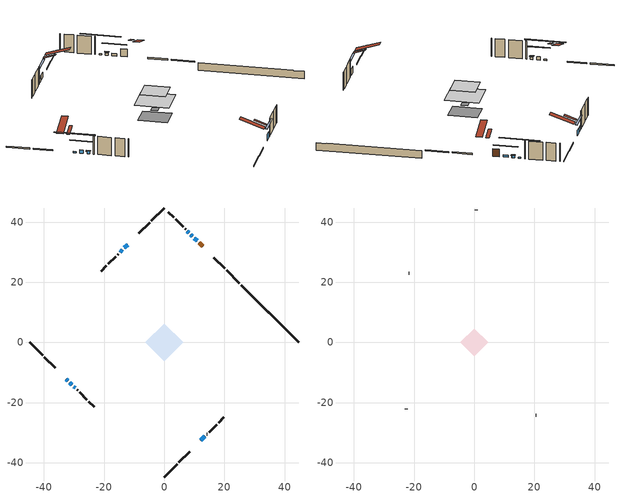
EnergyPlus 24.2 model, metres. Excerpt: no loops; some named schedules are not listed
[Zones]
conditioned space
 floor outside (Floor1 construction): -1.34,0 0,1.34 1.34,0 0,-1.34 z0.61
 floor adiabatic (AdiabaticFloorConstruction): -6.26,0 0,6.26 6.26,0 0,-6.26 z3.05
 floor foundation (Slab1 construction): -4.77,0.5 -0.5,4.77 4.77,-0.5 0.5,-4.77 z-1.52
 wall outside (RimJoist1 construction): 0,-44.71 4.24,-40.47 / -44.71,0 -40.47,-4.24 / 0,44.71 -4.24,40.47 / 24.98,19.73 20.73,23.97 z0.61:0.91
 wall outside (RimJoist2 construction): 4.9,-39.81 8.46,-36.25 / -39.81,-4.9 -36.25,-8.46 / -4.9,39.81 -8.46,36.25 / 20.08,24.63 16.52,28.19 z0.61:0.91
 wall outside (AdiabaticWallConstruction 1): 12.8,31.91 11.59,33.12 z0.61:2.64
 wall outside (AdiabaticWallConstruction): 10.93,33.77 9.98,34.72 z0.61:1.24; -32.53,-12.18 -32.07,-12.64 / 8.19,36.52 7.72,36.99 z0.61:0.92; -12.18,32.53 -13.26,31.45 z0.61:2.03; 12.18,-32.53 13.47,-31.24 z0.61:2.31; -31.41,-13.3 -30.74,-13.97 z0.61:1.5; 9.33,35.38 8.84,35.87 / -30.08,-14.63 -29.59,-15.12 z0.61:1.25; -13.91,30.8 -14.69,30.01 z0.61:1.64
 wall outside (Wall1 construction): 14.13,-30.58 14.27,-30.43 / -28.94,-15.77 -28.79,-15.92 / -15.35,29.36 -15.5,29.21 / 7.07,37.64 6.92,37.79 z0.61:5.49
 wall outside (Wall2 construction): 14.93,-29.78 17.39,-27.32 / -28.13,-16.58 -25.68,-19.03 / -16.15,28.56 -18.61,26.1 / 6.26,38.45 3.81,40.9 z0.61:5.49
 wall outside (Wall3 construction): 18.04,-26.67 19.79,-24.92 / -25.02,-19.69 -23.27,-21.43 / -19.26,25.44 -21.01,23.7 / 3.15,41.56 1.4,43.3 z0.61:5.49
 wall foundation (FoundationWall1 construction): 25.63,19.07,-1.52 25.63,19.07,0.61 42.8,1.91,0.61 42.8,1.91,0.46 44.71,0,0.46 44.71,0,-1.52
 window (WindowConstruction): 10.93,33.77 9.99,34.72 z0.61:1.24
 window (WindowConstruction 8): -32.53,-12.18 -32.07,-12.64 z0.61:0.91
 window (WindowConstruction 1): -12.18,32.53 -13.26,31.45 z0.61:2.03
 window (WindowConstruction 2): 12.18,-32.53 13.47,-31.24 z0.61:2.31
 window (WindowConstruction 3): -31.41,-13.3 -30.74,-13.97 z0.61:1.5
 window (WindowConstruction 4): 9.33,35.38 8.84,35.87 z0.61:1.25
 window (WindowConstruction 5): -13.91,30.8 -14.69,30.02 z0.61:1.64
 window (WindowConstruction 6): -30.08,-14.63 -29.59,-15.12 z0.61:1.25
 window (WindowConstruction 7): 8.18,36.52 7.72,36.99 z0.61:0.91
 door (Door): 12.8,31.91 11.59,33.12 z0.61:2.64
 ceiling adiabatic (AdiabaticFloorConstruction): 0,-6.26 6.26,0 0,6.26 -6.26,0 z3.05
 roof outside (Roof2 construction): 11.52,-33.18,5.49 9.33,-30.99,6.52 8.75,-31.57,6.52 10.95,-33.76,5.49; -33.18,-11.52,5.49 -30.99,-9.33,6.52 -31.57,-8.75,6.52 -33.76,-10.95,5.49; -11.52,33.18,5.49 -9.33,30.99,6.52 -8.75,31.57,6.52 -10.95,33.76,5.49; 13.45,31.25,5.49 11.26,29.06,6.52 11.84,28.48,6.52 14.03,30.68,5.49
attic - vented
 floor to conditioned space (Floor2 construction Reversed): -4.58,0 0,4.58 4.58,0 0,-4.58 z5.49
 wall outside (Wall4 construction): 20.45,-24.26 20.54,-24.17 / -22.62,-22.09 -22.53,-22.18 / -21.67,23.04 -21.76,22.95 / 0.75,43.96 0.66,44.05 z0.61:5.49
 roof outside (Roof1 construction): 10.29,-34.42,5.49 5.82,-29.95,7.59 4.65,-31.13,7.59 9.11,-35.6,5.49; -34.42,-10.29,5.49 -29.95,-5.82,7.59 -31.13,-4.65,7.59 -35.6,-9.11,5.49; -10.29,34.42,5.49 -5.82,29.95,7.59 -4.65,31.13,7.59 -9.11,35.6,5.49; 14.69,30.02,5.49 10.22,25.55,7.59 11.4,24.38,7.59 15.87,28.84,5.49
shading: 8.22,36.48 12.69,32.01 12.99,32.31 8.52,36.77 z3.73; -28.58,-16.13 -36.01,-8.7 -36.3,-8.99 -28.87,-16.42 z5.84; -15.02,29.69 -10.42,34.29 -10.71,34.58 -15.31,29.98 z4.52; 15.23,-29.48 10.42,-34.29 10.71,-34.58 15.52,-29.77 z4.8; -28.98,-15.73 -33.17,-11.54 -33.46,-11.83 -29.27,-16.02 z3.99; 8.7,36.01 9.47,35.24 9.76,35.53 8.99,36.3 z1.45; -14.84,29.87 -13.77,30.94 -14.06,31.23 -15.13,30.16 z1.84; -29.45,-15.26 -30.22,-14.49 -30.51,-14.78 -29.74,-15.55 z1.45; 4.24,40.47 11.67,33.04 11.96,33.33 4.53,40.76 z5.84
[Building]
Building 1: Terrain=Suburbs
[Site:Location]
Winnipeg Intl AP_MB: Latitude {deg}=49.91; Longitude {deg}=-97.24; Time Zone {hr}=-6; Elevation {m}=239; Keep Site Location Information=Yes
[Site:GroundTemperature:Shallow]
-2.46526, -5.11642, -5.32873, -4.07063, 0.979979, 6.00706, 10.3653, 13.1261, 13.3606, 11.1152, 6.8681, 1.99523
[Site:WaterMainsTemperature]
Calculation Method=Schedule; Temperature Schedule=mains temperature schedule
[Material] Roughness=Rough; Thermal Absorptance=0.9
Name | Thickness {m} | Conductivity {W/m-K} | Density {kg/m3} | Specific Heat {J/kg-K} | Solar Absorptance | Visible Absorptance
asphalt or fiberglass shingles | 0.00635 | 0.162714 | 1121.4 | 1465.45 | 0.84 | 0.84
ceiling loosefill ins | 0.254 | 0.0480833 | 16.02 | 1046.75 | 0.7 | 0.7
ceiling stud and cavity | 0.1397 | 0.136788 | 65.682 | 1177.47 | 0.7 | 0.7
concrete 4.0 in. | 0.1016 | 1.803125 | 2242.8 | 837.4 | 0.7 | 0.7
concrete 8.0 in. | 0.2032 | 1.803125 | 2242.8 | 837.4 | 0.7 | 0.7
door material | 0.04445 | 0.188738 | 512.64 | 1214.23 | 0.7 | 0.7
floor covering | 0.0127 | 0.0433444 | 54.468 | 1339.84 | 0.6 | 0.6
floor rigid ins | 0.051816 | 0.029427 | 32.04 | 1214.23 | 0.7 | 0.7
floor rigid ins 1; wall rigid ins | 0.512978 | 0.029427 | 32.04 | 1214.23 | 0.7 | 0.7
floor stud and cavity | 0.1397 | 0.707128 | 92.3553 | 1139.71 | 0.7 | 0.7
floor stud and cavity 1 | 0.1397 | 1.75129 | 37.0049 | 1207.88 | 0.7 | 0.7
furniture material conditioned space 1 | 0.1524 | 0.115458 | 640.8 | 1214.23 | 0.6 | 0.6
gypsum board | 0.0127 | 0.160291 | 801 | 837.4 | 0.6 | 0.6
osb sheathing 0.5 in. | 0.0127 | 0.115458 | 512.64 | 1214.23 | 0.7 | 0.7
osb sheathing 0.75 in. | 0.01905 | 0.115458 | 512.64 | 1214.23 | 0.7 | 0.7
osb sheathing 2.0 in. | 0.0508 | 0.115458 | 512.64 | 1214.23 | 0.7 | 0.7
rim joist stud and cavity | 0.0508 | 0.0451784 | 125.044 | 1163.47 | 0.6 | 0.6
rim joist stud and cavity 1 | 0.0508 | 0.648972 | 50.32683 | 1063.81 | 0.6 | 0.6
roof stud and cavity | 0.2032 | 0.118143 | 78.34581 | 1123.46 | 0.7 | 0.7
wall stud and cavity | 0.1397 | 0.148021 | 139.0536 | 1170.24 | 0.7 | 0.7
wall stud and cavity 1 | 0.1397 | 0.135622 | 139.0536 | 1170.24 | 0.7 | 0.7
wall stud and cavity 2 | 0.1397 | 0.137027 | 139.0536 | 1170.24 | 0.7 | 0.7
wall stud and cavity 3 | 0.0889 | 6.9971 | 50.32683 | 1063.81 | 0.6 | 0.6
wall stud and cavity 4 | 0.0889 | 0.380278 | 52.3479 | 1209.89 | 0.7 | 0.7
wall stud and cavity 5 | 0.0889 | 0.391764 | 83.0341 | 1211.67 | 0.7 | 0.7
wood siding | 0.0254 | 0.102417 | 544.68 | 1172.36 | 0.4 | 0.4
wood siding 1 | 0.00254 | 0.102417 | 544.68 | 1172.36 | 0.4 | 0.4
wood siding 2; wood siding 3; wood siding 4 | 0.0254 | 0.102417 | 544.68 | 1172.36 | 0.7 | 0.7
[WindowMaterial:SimpleGlazingSystem]
Name | U-Factor {W/m2-K} | Solar Heat Gain Coefficient
WindowMaterial | 1.97424 | 0.5
WindowMaterial 1 | 3.52717 | 0.71
WindowMaterial 2 | 2.14856 | 0.62
WindowMaterial 3 | 2.949721 | 0.64
WindowMaterial 4 | 1.96118 | 0.5
WindowMaterial 5 | 3.78609 | 0.69
WindowMaterial 6 | 2.989467 | 0.59
WindowMaterial 7 | 3.068959 | 0.43
WindowMaterial 8 | 5.75352 | 0.53
[Construction]
AdiabaticFloorConstruction: floor stud and cavity 1, floor rigid ins 1, osb sheathing 0.75 in., floor covering
AdiabaticWallConstruction: wood siding 3, wall rigid ins, wall stud and cavity 4, gypsum board
AdiabaticWallConstruction 1: wood siding 4, wall rigid ins, wall stud and cavity 4, gypsum board
Door: door material
Floor1 construction: floor stud and cavity, floor rigid ins, osb sheathing 0.75 in., floor covering
Floor2 construction Reversed: gypsum board, ceiling stud and cavity, ceiling loosefill ins
FoundationWall1 construction: concrete 8.0 in.
furniture construction conditioned space 1: furniture material conditioned space 1
PartitionWallConstruction: gypsum board, wall stud and cavity 5, gypsum board
RimJoist1 construction: wood siding 2, osb sheathing 2.0 in., rim joist stud and cavity
RimJoist2 construction: wood siding 2, rim joist stud and cavity 1
Roof1 construction: asphalt or fiberglass shingles
Roof2 construction: asphalt or fiberglass shingles, osb sheathing 0.75 in., roof stud and cavity, gypsum board
Slab1 construction: concrete 4.0 in.
Wall1 construction: wood siding, osb sheathing 0.5 in., wall stud and cavity, gypsum board
Wall2 construction: wood siding, osb sheathing 0.5 in., wall stud and cavity 1, gypsum board
Wall3 construction: wood siding, osb sheathing 0.5 in., wall stud and cavity 2, gypsum board
Wall4 construction: wood siding 1, wall stud and cavity 3
WindowConstruction: WindowMaterial
WindowConstruction 1: WindowMaterial 1
WindowConstruction 2: WindowMaterial 2
WindowConstruction 3: WindowMaterial 3
WindowConstruction 4: WindowMaterial 4
WindowConstruction 5: WindowMaterial 5
WindowConstruction 6: WindowMaterial 6
WindowConstruction 7: WindowMaterial 7
WindowConstruction 8: WindowMaterial 8
[Zone] Multiplier=1; Part of Total Floor Area=Yes
Name | Volume {m3}
attic - vented | 14.3662
conditioned space | 308.1
[Space]
Name | Zone | Volume {m3}
attic - vented 1 | attic - vented | 14.3662
conditioned space 1 | conditioned space | 308.1
[ZoneInfiltration:EffectiveLeakageArea]
infil attic - vented 1: Zone or Space=attic - vented 1; Schedule=Always On Discrete; Effective Air Leakage Area {cm2}=1401.33; Stack Coefficient=0.000485508; Wind Coefficient=1.48874e-05
[ZoneMixing]
whole house fan mix: Zone or Space=attic - vented; Schedule=Always On Continuous; Design Flow Rate Calculation Method=Flow/Zone; Design Flow Rate {m3/s}=0; Source Zone or Space=conditioned space
[SurfaceProperty:ExposedFoundationPerimeter]
Slab1: Exposed Perimeter Calculation Method=TotalExposedPerimeter; Total Exposed Perimeter {m}=26.9748
[InternalMass] Zone or ZoneList=conditioned space; Space or SpaceList=conditioned space 1
Name | Construction | Surface Area {m2}
furniture mass conditioned space 1 | furniture construction conditioned space 1 | 50.7395
partition wall mass | PartitionWallConstruction | 126.849
[Lights]
interior lighting: Zone or ZoneList or Space or SpaceList=conditioned space 1; Schedule=interior lighting schedule; Design Level Calculation Method=LightingLevel; Lighting Level {W}=343.2; Return Air Fraction=0; Fraction Radiant=0.6; Fraction Visible=0.2; Fraction Replaceable=1
[People]
occupants: Zone or ZoneList or Space or SpaceList=conditioned space 1; Number of People Schedule=occupants schedule; Number of People Calculation Method=People; Number of People=3; Fraction Radiant=0.314171; Sensible Heat Fraction=0.56303; Activity Level Schedule=occupants activity schedule; Carbon Dioxide Generation Rate {m3/s-W}=0; Enable ASHRAE 55 Comfort Warnings=No; Mean Radiant Temperature Calculation Type=EnclosureAveraged
[ElectricEquipment] Zone or ZoneList or Space or SpaceList=conditioned space 1; Design Level Calculation Method=EquipmentLevel
Name | Schedule | Design Level {W} | Fraction Latent | Fraction Radiant | Fraction Lost
clothes dryer | clothes dryer schedule | 140.772 | 0.015 | 0.081 | 0.85
clothes washer | clothes washer schedule | 32.1985 | 0.03 | 0.162 | 0.7
cooking range | cooking range schedule | 215.147 | 0.08 | 0.432 | 0.2
dishwasher | dishwasher schedule | 66.8632 | 0.3 | 0.18 | 0.4
fridge | fridge schedule | 72.9452 | 0 | 0.6 | 0
mech vent house fan | mech vent house fan schedule | 10 | 0 | 0 | 1
mech vent house fan cfis | mech vent house fan cfis schedule | 0 | 0 | 0 | 0
misc plug loads | misc plug loads schedule | 494.7 | 0.045 | 0.513 | 0.1
whole house fan | Always On Discrete | 0 | 0 | 0 | 1
[OtherEquipment] Zone or ZoneList or Space or SpaceList=conditioned space 1; Design Level Calculation Method=EquipmentLevel
Name | Fuel Type | Schedule | Design Level {W} | Fraction Latent | Fraction Radiant | Fraction Lost
clothes dryer 1 | Electricity | clothes dryer schedule | 0 | 0.015 | 0.081 | 0.85
cooking range 1 | Electricity | cooking range schedule | 0 | 0.08 | 0.432 | 0.2
general water use latent | None | general water use schedule | 62.594 | 1 | 0 | 0
general water use sensible | None | general water use schedule | -61.6891 | 0 | 0.6 | 0
mech vent house fan latent load | None | Always On Discrete | 0 | 1 | 0 | 0
mech vent house fan sensible load | None | Always On Discrete | 0 | 0 | 0 | 0
water heater energy adjustment1 | NaturalGas | Always On Discrete | 0.01 | 0 | 0 | 1
[ZoneInfiltration:DesignFlowRate] Zone or ZoneList or Space or SpaceList=conditioned space 1; Schedule=Always On Discrete; Design Flow Rate Calculation Method=Flow/Zone; Design Flow Rate {m3/s}=0
infil flow; natural vent flow; whole house fan flow
[Foundation:Kiva]
Foundation Kiva 1: Initial Indoor Air Temperature {C}=21; Wall Height Above Grade {m}=0.6096; Wall Depth Below Slab {m}=0.2032
[Foundation:Kiva:Settings]
Soil Conductivity {W/m-K}=0.849921; Soil Density {kg/m3}=1842.3; Soil Specific Heat {J/kg-K}=418.7; Ground Solar Absorptivity=0.9; Ground Thermal Absorptivity=0.9; Ground Surface Roughness {m}=0.03; Far-Field Width {m}=40; Deep-Ground Boundary Condition=ZeroFlux; Deep-Ground Depth {m}=40; Minimum Cell Dimension {m}=0.2; Maximum Cell Growth Coefficient=3; Simulation Timestep=Timestep
[Exterior:Lights]
exterior lighting: Schedule=exterior lighting schedule; Design Level {W}=75.6
[Schedule:Constant]
Name | Hourly Value
Always On Continuous; mech vent house fan schedule; mech vent house fan cfis schedule; Always On Discrete | 1
occupants activity schedule | 117.228
fridge schedule | 0
[Schedule:Week:Daily]
interior lighting schedule Week Rule - Jan1-Jan27: interior lighting schedule day, interior lighting schedule day, interior lighting schedule day, interior lighting schedule day, interior lighting schedule day, interior lighting schedule day, interior lighting schedule day, interior lighting schedule default day, interior lighting schedule default day, interior lighting schedule default day, interior lighting schedule default day, interior lighting schedule default day
interior lighting schedule Week Rule - Jan28-Feb3: interior lighting schedule day, interior lighting schedule day, interior lighting schedule day, interior lighting schedule day, interior lighting schedule day 1, interior lighting schedule day 1, interior lighting schedule day 1, interior lighting schedule default day, interior lighting schedule default day, interior lighting schedule default day, interior lighting schedule default day, interior lighting schedule default day
interior lighting schedule Week Rule - Feb4-Feb24: interior lighting schedule day 1, interior lighting schedule day 1, interior lighting schedule day 1, interior lighting schedule day 1, interior lighting schedule day 1, interior lighting schedule day 1, interior lighting schedule day 1, interior lighting schedule default day, interior lighting schedule default day, interior lighting schedule default day, interior lighting schedule default day, interior lighting schedule default day
interior lighting schedule Week Rule - Feb25-Mar3: interior lighting schedule day 1, interior lighting schedule day 1, interior lighting schedule day 1, interior lighting schedule day 1, interior lighting schedule day 2, interior lighting schedule day 2, interior lighting schedule day 2, interior lighting schedule default day, interior lighting schedule default day, interior lighting schedule default day, interior lighting schedule default day, interior lighting schedule default day
interior lighting schedule Week Rule - Mar4-Mar31: interior lighting schedule day 2, interior lighting schedule day 2, interior lighting schedule day 2, interior lighting schedule day 2, interior lighting schedule day 2, interior lighting schedule day 2, interior lighting schedule day 2, interior lighting schedule default day, interior lighting schedule default day, interior lighting schedule default day, interior lighting schedule default day, interior lighting schedule default day
interior lighting schedule Week Rule - Apr1-Apr28: interior lighting schedule day 3, interior lighting schedule day 3, interior lighting schedule day 3, interior lighting schedule day 3, interior lighting schedule day 3, interior lighting schedule day 3, interior lighting schedule day 3, interior lighting schedule default day, interior lighting schedule default day, interior lighting schedule default day, interior lighting schedule default day, interior lighting schedule default day
interior lighting schedule Week Rule - Apr29-May5: interior lighting schedule day 3, interior lighting schedule day 3, interior lighting schedule day 4, interior lighting schedule day 4, interior lighting schedule day 4, interior lighting schedule day 4, interior lighting schedule day 4, interior lighting schedule default day, interior lighting schedule default day, interior lighting schedule default day, interior lighting schedule default day, interior lighting schedule default day
interior lighting schedule Week Rule - May6-May26: interior lighting schedule day 4, interior lighting schedule day 4, interior lighting schedule day 4, interior lighting schedule day 4, interior lighting schedule day 4, interior lighting schedule day 4, interior lighting schedule day 4, interior lighting schedule default day, interior lighting schedule default day, interior lighting schedule default day, interior lighting schedule default day, interior lighting schedule default day
interior lighting schedule Week Rule - May27-Jun2: interior lighting schedule day 4, interior lighting schedule day 4, interior lighting schedule day 4, interior lighting schedule day 4, interior lighting schedule day 4, interior lighting schedule day 5, interior lighting schedule day 5, interior lighting schedule default day, interior lighting schedule default day, interior lighting schedule default day, interior lighting schedule default day, interior lighting schedule default day
interior lighting schedule Week Rule - Jun3-Jun30: interior lighting schedule day 5, interior lighting schedule day 5, interior lighting schedule day 5, interior lighting schedule day 5, interior lighting schedule day 5, interior lighting schedule day 5, interior lighting schedule day 5, interior lighting schedule default day, interior lighting schedule default day, interior lighting schedule default day, interior lighting schedule default day, interior lighting schedule default day
interior lighting schedule Week Rule - Jul1-Jul28: interior lighting schedule day 6, interior lighting schedule day 6, interior lighting schedule day 6, interior lighting schedule day 6, interior lighting schedule day 6, interior lighting schedule day 6, interior lighting schedule day 6, interior lighting schedule default day, interior lighting schedule default day, interior lighting schedule default day, interior lighting schedule default day, interior lighting schedule default day
interior lighting schedule Week Rule - Jul29-Aug4: interior lighting schedule day 6, interior lighting schedule day 6, interior lighting schedule day 6, interior lighting schedule day 7, interior lighting schedule day 7, interior lighting schedule day 7, interior lighting schedule day 7, interior lighting schedule default day, interior lighting schedule default day, interior lighting schedule default day, interior lighting schedule default day, interior lighting schedule default day
interior lighting schedule Week Rule - Aug5-Aug25: interior lighting schedule day 7, interior lighting schedule day 7, interior lighting schedule day 7, interior lighting schedule day 7, interior lighting schedule day 7, interior lighting schedule day 7, interior lighting schedule day 7, interior lighting schedule default day, interior lighting schedule default day, interior lighting schedule default day, interior lighting schedule default day, interior lighting schedule default day
interior lighting schedule Week Rule - Aug26-Sep1: interior lighting schedule day 7, interior lighting schedule day 7, interior lighting schedule day 7, interior lighting schedule day 7, interior lighting schedule day 7, interior lighting schedule day 7, interior lighting schedule day 8, interior lighting schedule default day, interior lighting schedule default day, interior lighting schedule default day, interior lighting schedule default day, interior lighting schedule default day
interior lighting schedule Week Rule - Sep2-Sep29: interior lighting schedule day 8, interior lighting schedule day 8, interior lighting schedule day 8, interior lighting schedule day 8, interior lighting schedule day 8, interior lighting schedule day 8, interior lighting schedule day 8, interior lighting schedule default day, interior lighting schedule default day, interior lighting schedule default day, interior lighting schedule default day, interior lighting schedule default day
interior lighting schedule Week Rule - Sep30-Oct6: interior lighting schedule day 8, interior lighting schedule day 9, interior lighting schedule day 9, interior lighting schedule day 9, interior lighting schedule day 9, interior lighting schedule day 9, interior lighting schedule day 9, interior lighting schedule default day, interior lighting schedule default day, interior lighting schedule default day, interior lighting schedule default day, interior lighting schedule default day
interior lighting schedule Week Rule - Oct7-Oct27: interior lighting schedule day 9, interior lighting schedule day 9, interior lighting schedule day 9, interior lighting schedule day 9, interior lighting schedule day 9, interior lighting schedule day 9, interior lighting schedule day 9, interior lighting schedule default day, interior lighting schedule default day, interior lighting schedule default day, interior lighting schedule default day, interior lighting schedule default day
interior lighting schedule Week Rule - Oct28-Nov3: interior lighting schedule day 9, interior lighting schedule day 9, interior lighting schedule day 9, interior lighting schedule day 9, interior lighting schedule day 10, interior lighting schedule day 10, interior lighting schedule day 10, interior lighting schedule default day, interior lighting schedule default day, interior lighting schedule default day, interior lighting schedule default day, interior lighting schedule default day
interior lighting schedule Week Rule - Nov4-Nov24: interior lighting schedule day 10, interior lighting schedule day 10, interior lighting schedule day 10, interior lighting schedule day 10, interior lighting schedule day 10, interior lighting schedule day 10, interior lighting schedule day 10, interior lighting schedule default day, interior lighting schedule default day, interior lighting schedule default day, interior lighting schedule default day, interior lighting schedule default day
interior lighting schedule Week Rule - Nov25-Dec1: interior lighting schedule day 10, interior lighting schedule day 10, interior lighting schedule day 10, interior lighting schedule day 10, interior lighting schedule day 10, interior lighting schedule day 10, interior lighting schedule day 11, interior lighting schedule default day, interior lighting schedule default day, interior lighting schedule default day, interior lighting schedule default day, interior lighting schedule default day
interior lighting schedule Week Rule - Dec2-Dec31: interior lighting schedule day 11, interior lighting schedule day 11, interior lighting schedule day 11, interior lighting schedule day 11, interior lighting schedule day 11, interior lighting schedule day 11, interior lighting schedule day 11, interior lighting schedule default day, interior lighting schedule default day, interior lighting schedule default day, interior lighting schedule default day, interior lighting schedule default day
occupants schedule Week Rule - Jan1-Dec31: occupants schedule day, occupants schedule day, occupants schedule day, occupants schedule day, occupants schedule day, occupants schedule day, occupants schedule day, occupants schedule default day, occupants schedule default day, occupants schedule default day, occupants schedule default day, occupants schedule default day
clothes dryer schedule Week Rule - Jan1-Dec31: clothes dryer schedule day, clothes dryer schedule day, clothes dryer schedule day, clothes dryer schedule day, clothes dryer schedule day, clothes dryer schedule day, clothes dryer schedule day, clothes dryer schedule default day, clothes dryer schedule default day, clothes dryer schedule default day, clothes dryer schedule default day, clothes dryer schedule default day
clothes washer schedule Week Rule - Jan1-Dec31: clothes washer schedule day, clothes washer schedule day, clothes washer schedule day, clothes washer schedule day, clothes washer schedule day, clothes washer schedule day, clothes washer schedule day, clothes washer schedule default day, clothes washer schedule default day, clothes washer schedule default day, clothes washer schedule default day, clothes washer schedule default day
cooking range schedule Week Rule - Jan1-Dec31: cooking range schedule day, cooking range schedule day, cooking range schedule day, cooking range schedule day, cooking range schedule day, cooking range schedule day, cooking range schedule day, cooking range schedule default day, cooking range schedule default day, cooking range schedule default day, cooking range schedule default day, cooking range schedule default day
dishwasher schedule Week Rule - Jan1-Dec31: dishwasher schedule day, dishwasher schedule day, dishwasher schedule day, dishwasher schedule day, dishwasher schedule day, dishwasher schedule day, dishwasher schedule day, dishwasher schedule default day, dishwasher schedule default day, dishwasher schedule default day, dishwasher schedule default day, dishwasher schedule default day
misc plug loads schedule Week Rule - Jan1-Dec31: misc plug loads schedule day, misc plug loads schedule day, misc plug loads schedule day, misc plug loads schedule day, misc plug loads schedule day, misc plug loads schedule day, misc plug loads schedule day, misc plug loads schedule default day, misc plug loads schedule default day, misc plug loads schedule default day, misc plug loads schedule default day, misc plug loads schedule default day
general water use schedule Week Rule - Jan1-Dec31: general water use schedule day, general water use schedule day, general water use schedule day, general water use schedule day, general water use schedule day, general water use schedule day, general water use schedule day, general water use schedule default day, general water use schedule default day, general water use schedule default day, general water use schedule default day, general water use schedule default day
exterior lighting schedule Week Rule - Jan1-Jan27: exterior lighting schedule day, exterior lighting schedule day, exterior lighting schedule day, exterior lighting schedule day, exterior lighting schedule day, exterior lighting schedule day, exterior lighting schedule day, exterior lighting schedule default day, exterior lighting schedule default day, exterior lighting schedule default day, exterior lighting schedule default day, exterior lighting schedule default day
exterior lighting schedule Week Rule - Jan28-Feb3: exterior lighting schedule day, exterior lighting schedule day, exterior lighting schedule day, exterior lighting schedule day, exterior lighting schedule day 1, exterior lighting schedule day 1, exterior lighting schedule day 1, exterior lighting schedule default day, exterior lighting schedule default day, exterior lighting schedule default day, exterior lighting schedule default day, exterior lighting schedule default day
exterior lighting schedule Week Rule - Feb4-Feb24: exterior lighting schedule day 1, exterior lighting schedule day 1, exterior lighting schedule day 1, exterior lighting schedule day 1, exterior lighting schedule day 1, exterior lighting schedule day 1, exterior lighting schedule day 1, exterior lighting schedule default day, exterior lighting schedule default day, exterior lighting schedule default day, exterior lighting schedule default day, exterior lighting schedule default day
exterior lighting schedule Week Rule - Feb25-Mar3: exterior lighting schedule day 1, exterior lighting schedule day 1, exterior lighting schedule day 1, exterior lighting schedule day 1, exterior lighting schedule day 2, exterior lighting schedule day 2, exterior lighting schedule day 2, exterior lighting schedule default day, exterior lighting schedule default day, exterior lighting schedule default day, exterior lighting schedule default day, exterior lighting schedule default day
exterior lighting schedule Week Rule - Mar4-Mar31: exterior lighting schedule day 2, exterior lighting schedule day 2, exterior lighting schedule day 2, exterior lighting schedule day 2, exterior lighting schedule day 2, exterior lighting schedule day 2, exterior lighting schedule day 2, exterior lighting schedule default day, exterior lighting schedule default day, exterior lighting schedule default day, exterior lighting schedule default day, exterior lighting schedule default day
exterior lighting schedule Week Rule - Apr1-Apr28: exterior lighting schedule day 3, exterior lighting schedule day 3, exterior lighting schedule day 3, exterior lighting schedule day 3, exterior lighting schedule day 3, exterior lighting schedule day 3, exterior lighting schedule day 3, exterior lighting schedule default day, exterior lighting schedule default day, exterior lighting schedule default day, exterior lighting schedule default day, exterior lighting schedule default day
exterior lighting schedule Week Rule - Apr29-May5: exterior lighting schedule day 3, exterior lighting schedule day 3, exterior lighting schedule day 4, exterior lighting schedule day 4, exterior lighting schedule day 4, exterior lighting schedule day 4, exterior lighting schedule day 4, exterior lighting schedule default day, exterior lighting schedule default day, exterior lighting schedule default day, exterior lighting schedule default day, exterior lighting schedule default day
exterior lighting schedule Week Rule - May6-May26: exterior lighting schedule day 4, exterior lighting schedule day 4, exterior lighting schedule day 4, exterior lighting schedule day 4, exterior lighting schedule day 4, exterior lighting schedule day 4, exterior lighting schedule day 4, exterior lighting schedule default day, exterior lighting schedule default day, exterior lighting schedule default day, exterior lighting schedule default day, exterior lighting schedule default day
exterior lighting schedule Week Rule - May27-Jun2: exterior lighting schedule day 4, exterior lighting schedule day 4, exterior lighting schedule day 4, exterior lighting schedule day 4, exterior lighting schedule day 4, exterior lighting schedule day 5, exterior lighting schedule day 5, exterior lighting schedule default day, exterior lighting schedule default day, exterior lighting schedule default day, exterior lighting schedule default day, exterior lighting schedule default day
exterior lighting schedule Week Rule - Jun3-Jun30: exterior lighting schedule day 5, exterior lighting schedule day 5, exterior lighting schedule day 5, exterior lighting schedule day 5, exterior lighting schedule day 5, exterior lighting schedule day 5, exterior lighting schedule day 5, exterior lighting schedule default day, exterior lighting schedule default day, exterior lighting schedule default day, exterior lighting schedule default day, exterior lighting schedule default day
exterior lighting schedule Week Rule - Jul1-Jul28: exterior lighting schedule day 6, exterior lighting schedule day 6, exterior lighting schedule day 6, exterior lighting schedule day 6, exterior lighting schedule day 6, exterior lighting schedule day 6, exterior lighting schedule day 6, exterior lighting schedule default day, exterior lighting schedule default day, exterior lighting schedule default day, exterior lighting schedule default day, exterior lighting schedule default day
exterior lighting schedule Week Rule - Jul29-Aug4: exterior lighting schedule day 6, exterior lighting schedule day 6, exterior lighting schedule day 6, exterior lighting schedule day 7, exterior lighting schedule day 7, exterior lighting schedule day 7, exterior lighting schedule day 7, exterior lighting schedule default day, exterior lighting schedule default day, exterior lighting schedule default day, exterior lighting schedule default day, exterior lighting schedule default day
exterior lighting schedule Week Rule - Aug5-Aug25: exterior lighting schedule day 7, exterior lighting schedule day 7, exterior lighting schedule day 7, exterior lighting schedule day 7, exterior lighting schedule day 7, exterior lighting schedule day 7, exterior lighting schedule day 7, exterior lighting schedule default day, exterior lighting schedule default day, exterior lighting schedule default day, exterior lighting schedule default day, exterior lighting schedule default day
exterior lighting schedule Week Rule - Aug26-Sep1: exterior lighting schedule day 7, exterior lighting schedule day 7, exterior lighting schedule day 7, exterior lighting schedule day 7, exterior lighting schedule day 7, exterior lighting schedule day 7, exterior lighting schedule day 8, exterior lighting schedule default day, exterior lighting schedule default day, exterior lighting schedule default day, exterior lighting schedule default day, exterior lighting schedule default day
exterior lighting schedule Week Rule - Sep2-Sep29: exterior lighting schedule day 8, exterior lighting schedule day 8, exterior lighting schedule day 8, exterior lighting schedule day 8, exterior lighting schedule day 8, exterior lighting schedule day 8, exterior lighting schedule day 8, exterior lighting schedule default day, exterior lighting schedule default day, exterior lighting schedule default day, exterior lighting schedule default day, exterior lighting schedule default day
exterior lighting schedule Week Rule - Sep30-Oct6: exterior lighting schedule day 8, exterior lighting schedule day 9, exterior lighting schedule day 9, exterior lighting schedule day 9, exterior lighting schedule day 9, exterior lighting schedule day 9, exterior lighting schedule day 9, exterior lighting schedule default day, exterior lighting schedule default day, exterior lighting schedule default day, exterior lighting schedule default day, exterior lighting schedule default day
exterior lighting schedule Week Rule - Oct7-Oct27: exterior lighting schedule day 9, exterior lighting schedule day 9, exterior lighting schedule day 9, exterior lighting schedule day 9, exterior lighting schedule day 9, exterior lighting schedule day 9, exterior lighting schedule day 9, exterior lighting schedule default day, exterior lighting schedule default day, exterior lighting schedule default day, exterior lighting schedule default day, exterior lighting schedule default day
exterior lighting schedule Week Rule - Oct28-Nov3: exterior lighting schedule day 9, exterior lighting schedule day 9, exterior lighting schedule day 9, exterior lighting schedule day 9, exterior lighting schedule day 10, exterior lighting schedule day 10, exterior lighting schedule day 10, exterior lighting schedule default day, exterior lighting schedule default day, exterior lighting schedule default day, exterior lighting schedule default day, exterior lighting schedule default day
exterior lighting schedule Week Rule - Nov4-Nov24: exterior lighting schedule day 10, exterior lighting schedule day 10, exterior lighting schedule day 10, exterior lighting schedule day 10, exterior lighting schedule day 10, exterior lighting schedule day 10, exterior lighting schedule day 10, exterior lighting schedule default day, exterior lighting schedule default day, exterior lighting schedule default day, exterior lighting schedule default day, exterior lighting schedule default day
exterior lighting schedule Week Rule - Nov25-Dec1: exterior lighting schedule day 10, exterior lighting schedule day 10, exterior lighting schedule day 10, exterior lighting schedule day 10, exterior lighting schedule day 10, exterior lighting schedule day 10, exterior lighting schedule day 11, exterior lighting schedule default day, exterior lighting schedule default day, exterior lighting schedule default day, exterior lighting schedule default day, exterior lighting schedule default day
exterior lighting schedule Week Rule - Dec2-Dec31: exterior lighting schedule day 11, exterior lighting schedule day 11, exterior lighting schedule day 11, exterior lighting schedule day 11, exterior lighting schedule day 11, exterior lighting schedule day 11, exterior lighting schedule day 11, exterior lighting schedule default day, exterior lighting schedule default day, exterior lighting schedule default day, exterior lighting schedule default day, exterior lighting schedule default day
[Schedule:Year]
interior lighting schedule: interior lighting schedule Week Rule - Jan1-Jan27, 1, 1, 1, 27, interior lighting schedule Week Rule - Jan28-Feb3, 1, 28, 2, 3, interior lighting schedule Week Rule - Feb4-Feb24, 2, 4, 2, 24, interior lighting schedule Week Rule - Feb25-Mar3, 2, 25, 3, 3, interior lighting schedule Week Rule - Mar4-Mar31, 3, 4, 3, 31, interior lighting schedule Week Rule - Apr1-Apr28, 4, 1, 4, 28, interior lighting schedule Week Rule - Apr29-May5, 4, 29, 5, 5, interior lighting schedule Week Rule - May6-May26, 5, 6, 5, 26, interior lighting schedule Week Rule - May27-Jun2, 5, 27, 6, 2, interior lighting schedule Week Rule - Jun3-Jun30, 6, 3, 6, 30, interior lighting schedule Week Rule - Jul1-Jul28, 7, 1, 7, 28, interior lighting schedule Week Rule - Jul29-Aug4, 7, 29, 8, 4, interior lighting schedule Week Rule - Aug5-Aug25, 8, 5, 8, 25, interior lighting schedule Week Rule - Aug26-Sep1, 8, 26, 9, 1, interior lighting schedule Week Rule - Sep2-Sep29, 9, 2, 9, 29, interior lighting schedule Week Rule - Sep30-Oct6, 9, 30, 10, 6, interior lighting schedule Week Rule - Oct7-Oct27, 10, 7, 10, 27, interior lighting schedule Week Rule - Oct28-Nov3, 10, 28, 11, 3, interior lighting schedule Week Rule - Nov4-Nov24, 11, 4, 11, 24, interior lighting schedule Week Rule - Nov25-Dec1, 11, 25, 12, 1, interior lighting schedule Week Rule - Dec2-Dec31, 12, 2, 12, 31
occupants schedule: occupants schedule Week Rule - Jan1-Dec31, 1, 1, 12, 31
clothes dryer schedule: clothes dryer schedule Week Rule - Jan1-Dec31, 1, 1, 12, 31
clothes washer schedule: clothes washer schedule Week Rule - Jan1-Dec31, 1, 1, 12, 31
cooking range schedule: cooking range schedule Week Rule - Jan1-Dec31, 1, 1, 12, 31
dishwasher schedule: dishwasher schedule Week Rule - Jan1-Dec31, 1, 1, 12, 31
misc plug loads schedule: misc plug loads schedule Week Rule - Jan1-Dec31, 1, 1, 12, 31
general water use schedule: general water use schedule Week Rule - Jan1-Dec31, 1, 1, 12, 31
exterior lighting schedule: exterior lighting schedule Week Rule - Jan1-Jan27, 1, 1, 1, 27, exterior lighting schedule Week Rule - Jan28-Feb3, 1, 28, 2, 3, exterior lighting schedule Week Rule - Feb4-Feb24, 2, 4, 2, 24, exterior lighting schedule Week Rule - Feb25-Mar3, 2, 25, 3, 3, exterior lighting schedule Week Rule - Mar4-Mar31, 3, 4, 3, 31, exterior lighting schedule Week Rule - Apr1-Apr28, 4, 1, 4, 28, exterior lighting schedule Week Rule - Apr29-May5, 4, 29, 5, 5, exterior lighting schedule Week Rule - May6-May26, 5, 6, 5, 26, exterior lighting schedule Week Rule - May27-Jun2, 5, 27, 6, 2, exterior lighting schedule Week Rule - Jun3-Jun30, 6, 3, 6, 30, exterior lighting schedule Week Rule - Jul1-Jul28, 7, 1, 7, 28, exterior lighting schedule Week Rule - Jul29-Aug4, 7, 29, 8, 4, exterior lighting schedule Week Rule - Aug5-Aug25, 8, 5, 8, 25, exterior lighting schedule Week Rule - Aug26-Sep1, 8, 26, 9, 1, exterior lighting schedule Week Rule - Sep2-Sep29, 9, 2, 9, 29, exterior lighting schedule Week Rule - Sep30-Oct6, 9, 30, 10, 6, exterior lighting schedule Week Rule - Oct7-Oct27, 10, 7, 10, 27, exterior lighting schedule Week Rule - Oct28-Nov3, 10, 28, 11, 3, exterior lighting schedule Week Rule - Nov4-Nov24, 11, 4, 11, 24, exterior lighting schedule Week Rule - Nov25-Dec1, 11, 25, 12, 1, exterior lighting schedule Week Rule - Dec2-Dec31, 12, 2, 12, 31
[Schedule:Compact]
mains temperature schedule: Through: 01/01, For: AllDays, Until: 24:00, 3.57167, Through: 01/02, For: AllDays, Until: 24:00, 3.48889, Through: 01/03, For: AllDays, Until: 24:00, 3.40667, Through: 01/04, For: AllDays, Until: 24:00, 3.32611, Through: 01/05, For: AllDays, Until: 24:00, 3.24611, Through: 01/06, For: AllDays, Until: 24:00, 3.16778, Through: 01/07, For: AllDays, Until: 24:00, 3.09056, Through: 01/08, For: AllDays, Until: 24:00, 3.01444, Through: 01/09, For: AllDays, Until: 24:00, 2.93944, Through: 01/10, For: AllDays, Until: 24:00, 2.86611, Through: 01/11, For: AllDays, Until: 24:00, 2.79389, Through: 01/12, For: AllDays, Until: 24:00, 2.72278, Through: 01/13, For: AllDays, Until: 24:00, 2.65278, Through: 01/14, For: AllDays, Until: 24:00, 2.58444, Through: 01/15, For: AllDays, Until: 24:00, 2.51778, Through: 01/16, For: AllDays, Until: 24:00, 2.45222, Through: 01/17, For: AllDays, Until: 24:00, 2.38778, Through: 01/18, For: AllDays, Until: 24:00, 2.325, Through: 01/19, For: AllDays, Until: 24:00, 2.26389, Through: 01/20, For: AllDays, Until: 24:00, 2.20389, Through: 01/21, For: AllDays, Until: 24:00, 2.14556, Through: 01/22, For: AllDays, Until: 24:00, 2.08889, Through: 01/23, For: AllDays, Until: 24:00, 2.03333, Through: 01/24, For: AllDays, Until: 24:00, 1.97944, Through: 01/25, For: AllDays, Until: 24:00, 1.92722, Through: 01/26, For: AllDays, Until: 24:00, 1.87611, Through: 01/27, For: AllDays, Until: 24:00, 1.82722, Through: 01/28, For: AllDays, Until: 24:00, 1.77944, Through: 01/29, For: AllDays, Until: 24:00, 1.73333, Through: 01/30, For: AllDays, Until: 24:00, 1.68944, Through: 01/31, For: AllDays, Until: 24:00, 1.64667, Through: 02/01, For: AllDays, Until: 24:00, 1.60556, Through: 02/02, For: AllDays, Until: 24:00, 1.56611, Through: 02/03, For: AllDays, Until: 24:00, 1.52833, Through: 02/04, For: AllDays, Until: 24:00, 1.49222, Through: 02/05, For: AllDays, Until: 24:00, 1.45778, Through: 02/06, For: AllDays, Until: 24:00, 1.425, Through: 02/07, For: AllDays, Until: 24:00, 1.39389, Through: 02/08, For: AllDays, Until: 24:00, 1.36444, Through: 02/09, For: AllDays, Until: 24:00, 1.33722, Through: 02/10, For: AllDays, Until: 24:00, 1.31111, Through: 02/11, For: AllDays, Until: 24:00, 1.28722, Through: 02/12, For: AllDays, Until: 24:00, 1.26444, Through: 02/13, For: AllDays, Until: 24:00, 1.24389, Through: 02/14, For: AllDays, Until: 24:00, 1.22556, Through: 02/15, For: AllDays, Until: 24:00, 1.20833, Through: 02/16, For: AllDays, Until: 24:00, 1.19278, Through: 02/17, For: AllDays, Until: 24:00, 1.17944, Through: 02/18, For: AllDays, Until: 24:00, 1.16778, Through: 02/19, For: AllDays, Until: 24:00, 1.15778, Through: 02/20, For: AllDays, Until: 24:00, 1.14944, Through: 02/21, For: AllDays, Until: 24:00, 1.14333, Through: 02/22, For: AllDays, Until: 24:00, 1.13889, Through: 02/23, For: AllDays, Until: 24:00, 1.13611, Through: 02/24, For: AllDays, Until: 24:00, 1.135, Through: 02/25, For: AllDays, Until: 24:00, 1.13556, Through: 02/26, For: AllDays, Until: 24:00, 1.13833, Through: 02/27, For: AllDays, Until: 24:00, 1.14278, Through: 02/28, For: AllDays, Until: 24:00, 1.14889, Through: 03/01, For: AllDays, Until: 24:00, 1.15667, Through: 03/02, For: AllDays, Until: 24:00, 1.16667, Through: 03/03, For: AllDays, Until: 24:00, 1.17778, Through: 03/04, For: AllDays, Until: 24:00, 1.19111, Through: 03/05, For: AllDays, Until: 24:00, 1.20667, Through: 03/06, For: AllDays, Until: 24:00, 1.22333, Through: 03/07, For: AllDays, Until: 24:00, 1.24167, Through: 03/08, For: AllDays, Until: 24:00, 1.26222, Through: 03/09, For: AllDays, Until: 24:00, 1.28444, Through: 03/10, For: AllDays, Until: 24:00, 1.30833, Through: 03/11, For: AllDays, Until: 24:00, 1.33389, Through: 03/12, For: AllDays, Until: 24:00, 1.36167, Through: 03/13, For: AllDays, Until: 24:00, 1.39056, Through: 03/14, For: AllDays, Until: 24:00, 1.42111, Through: 03/15, For: AllDays, Until: 24:00, 1.45389, Through: 03/16, For: AllDays, Until: 24:00, 1.48833, Through: 03/17, For: AllDays, Until: 24:00, 1.52389, Through: 03/18, For: AllDays, Until: 24:00, 1.56167, Through: 03/19, For: AllDays, Until: 24:00, 1.60111, Through: 03/20, For: AllDays, Until: 24:00, 1.64167, Through: 03/21, For: AllDays, Until: 24:00, 1.68444, Through: 03/22, For: AllDays, Until: 24:00, 1.72833, Through: 03/23, For: AllDays, Until: 24:00, 1.77444, Through: 03/24, For: AllDays, Until: 24:00, 1.82167, Through: 03/25, For: AllDays, Until: 24:00, 1.87056, Through: 03/26, For: AllDays, Until: 24:00, 1.92111, Through: 03/27, For: AllDays, Until: 24:00, 1.97333, Through: 03/28, For: AllDays, Until: 24:00, 2.02722, Through: 03/29, For: AllDays, Until: 24:00, 2.08222, Through: 03/30, For: AllDays, Until: 24:00, 2.13889, Through: 03/31, For: AllDays, Until: 24:00, 2.19722, Through: 04/01, For: AllDays, Until: 24:00, 2.25722, Through: 04/02, For: AllDays, Until: 24:00, 2.31833, Through: 04/03, For: AllDays, Until: 24:00, 2.38056, Through: 04/04, For: AllDays, Until: 24:00, 2.445, Through: 04/05, For: AllDays, Until: 24:00, 2.51056, Through: 04/06, For: AllDays, Until: 24:00, 2.57722, Through: 04/07, For: AllDays, Until: 24:00, 2.64556, Through: 04/08, For: AllDays, Until: 24:00, 2.715, Through: 04/09, For: AllDays, Until: 24:00, 2.78556, Through: 04/10, For: AllDays, Until: 24:00, 2.85778, Through: 04/11, For: AllDays, Until: 24:00, 2.93111, Through: 04/12, For: AllDays, Until: 24:00, 3.00611, Through: 04/13, For: AllDays, Until: 24:00, 3.08222, Through: 04/14, For: AllDays, Until: 24:00, 3.15889, Through: 04/15, For: AllDays, Until: 24:00, 3.23778, Through: 04/16, For: AllDays, Until: 24:00, 3.31722, Through: 04/17, For: AllDays, Until: 24:00, 3.39778, Through: 04/18, For: AllDays, Until: 24:00, 3.47944, Through: 04/19, For: AllDays, Until: 24:00, 3.56222, Through: 04/20, For: AllDays, Until: 24:00, 3.64667, Through: 04/21, For: AllDays, Until: 24:00, 3.73167, Through: 04/22, For: AllDays, Until: 24:00, 3.81722, Through: 04/23, For: AllDays, Until: 24:00, 3.90444, Through: 04/24, For: AllDays, Until: 24:00, 3.99278, Through: 04/25, For: AllDays, Until: 24:00, 4.08167, Through: 04/26, For: AllDays, Until: 24:00, 4.17167, Through: 04/27, For: AllDays, Until: 24:00, 4.26222, Through: 04/28, For: AllDays, Until: 24:00, 4.35389, Through: 04/29, For: AllDays, Until: 24:00, 4.44611, Through: 04/30, For: AllDays, Until: 24:00, 4.53944, Through: 05/01, For: AllDays, Until: 24:00, 4.63389, Through: 05/02, For: AllDays, Until: 24:00, 4.72889, Through: 05/03, For: AllDays, Until: 24:00, 4.82444, Through: 05/04, For: AllDays, Until: 24:00, 4.92056, Through: 05/05, For: AllDays, Until: 24:00, 5.01722, Through: 05/06, For: AllDays, Until: 24:00, 5.115, Through: 05/07, For: AllDays, Until: 24:00, 5.21333, Through: 05/08, For: AllDays, Until: 24:00, 5.31222, Through: 05/09, For: AllDays, Until: 24:00, 5.41167, Through: 05/10, For: AllDays, Until: 24:00, 5.51111, Through: 05/11, For: AllDays, Until: 24:00, 5.61167, Through: 05/12, For: AllDays, Until: 24:00, 5.71278, Through: 05/13, For: AllDays, Until: 24:00, 5.81389, Through: 05/14, For: AllDays, Until: 24:00, 5.91556, Through: 05/15, For: AllDays, Until: 24:00, 6.01778, Through: 05/16, For: AllDays, Until: 24:00, 6.12, Through: 05/17, For: AllDays, Until: 24:00, 6.22278, Through: 05/18, For: AllDays, Until: 24:00, 6.32556, Through: 05/19, For: AllDays, Until: 24:00, 6.42889, Through: 05/20, For: AllDays, Until: 24:00, 6.53278, Through: 05/21, For: AllDays, Until: 24:00, 6.63611, Through: 05/22, For: AllDays, Until: 24:00, 6.74, Through: 05/23, For: AllDays, Until: 24:00, 6.84389, Through: 05/24, For: AllDays, Until: 24:00, 6.94833, Through: 05/25, For: AllDays, Until: 24:00, 7.05222, Through: 05/26, For: AllDays, Until: 24:00, 7.15667, Through: 05/27, For: AllDays, Until: 24:00, 7.26056, Through: 05/28, For: AllDays, Until: 24:00, 7.365, Through: 05/29, For: AllDays, Until: 24:00, 7.46889, Through: 05/30, For: AllDays, Until: 24:00, 7.57333, Through: 05/31, For: AllDays, Until: 24:00, 7.67722, Through: 06/01, For: AllDays, Until: 24:00, 7.78111, Through: 06/02, For: AllDays, Until: 24:00, 7.88444, Through: 06/03, For: AllDays, Until: 24:00, 7.98778, Through: 06/04, For: AllDays, Until: 24:00, 8.09111, Through: 06/05, For: AllDays, Until: 24:00, 8.19444, Through: 06/06, For: AllDays, Until: 24:00, 8.29667, Through: 06/07, For: AllDays, Until: 24:00, 8.39889, Through: 06/08, For: AllDays, Until: 24:00, 8.50111, Through: 06/09, For: AllDays, Until: 24:00, 8.60278, Through: 06/10, For: AllDays, Until: 24:00, 8.70389, Through: 06/11, For: AllDays, Until: 24:00, 8.80444, Through: 06/12, For: AllDays, Until: 24:00, 8.90444, Through: 06/13, For: AllDays, Until: 24:00, 9.00444, Through: 06/14, For: AllDays, Until: 24:00, 9.10333, Through: 06/15, For: AllDays, Until: 24:00, 9.20222, Through: 06/16, For: AllDays, Until: 24:00, 9.3, Through: 06/17, For: AllDays, Until: 24:00, 9.39778, Through: 06/18, For: AllDays, Until: 24:00, 9.49444, Through: 06/19, For: AllDays, Until: 24:00, 9.59056, Through: 06/20, For: AllDays, Until: 24:00, 9.68556, Through: 06/21, For: AllDays, Until: 24:00, 9.78056, Through: 06/22, For: AllDays, Until: 24:00, 9.87389, Through: 06/23, For: AllDays, Until: 24:00, 9.96722, Through: 06/24, For: AllDays, Until: 24:00, 10.0594, Through: 06/25, For: AllDays, Until: 24:00, 10.1506, Through: 06/26, For: AllDays, Until: 24:00, 10.2411, Through: 06/27, For: AllDays, Until: 24:00, 10.3311, Through: 06/28, For: AllDays, Until: 24:00, 10.4194, Through: 06/29, For: AllDays, Until: 24:00, 10.5072, Through: 06/30, For: AllDays, Until: 24:00, 10.5939, Through: 07/01, For: AllDays, Until: 24:00, 10.6794, Through: 07/02, For: AllDays, Until: 24:00, 10.7644, Through: 07/03, For: AllDays, Until: 24:00, 10.8478, Through: 07/04, For: AllDays, Until: 24:00, 10.9306, Through: 07/05, For: AllDays, Until: 24:00, 11.0117, Through: 07/06, For: AllDays, Until: 24:00, 11.0922, Through: 07/07, For: AllDays, Until: 24:00, 11.1711, Through: 07/08, For: AllDays, Until: 24:00, 11.2494, Through: 07/09, For: AllDays, Until: 24:00, 11.3261, Through: 07/10, For: AllDays, Until: 24:00, 11.4017, Through: 07/11, For: AllDays, Until: 24:00, 11.4761, Through: 07/12, For: AllDays, Until: 24:00, 11.5489, Through: 07/13, For: AllDays, Until: 24:00, 11.6206, Through: 07/14, For: AllDays, Until: 24:00, 11.6911, Through: 07/15, For: AllDays, Until: 24:00, 11.76, Through: 07/16, For: AllDays, Until: 24:00, 11.8278, Through: 07/17, For: AllDays, Until: 24:00, 11.8944, Through: 07/18, For: AllDays, Until: 24:00, 11.9594, Through: 07/19, For: AllDays, Until: 24:00, 12.0228, Through: 07/20, For: AllDays, Until: 24:00, 12.085, Through: 07/21, For: AllDays, Until: 24:00, 12.1456, Through: 07/22, For: AllDays, Until: 24:00, 12.205, Through: 07/23, For: AllDays, Until: 24:00, 12.2628, Through: 07/24, For: AllDays, Until: 24:00, 12.3189, Through: 07/25, For: AllDays, Until: 24:00, 12.3733, Through: 07/26, For: AllDays, Until: 24:00, 12.4267, Through: 07/27, For: AllDays, Until: 24:00, 12.4783, Through: 07/28, For: AllDays, Until: 24:00, 12.5283, Through: 07/29, For: AllDays, Until: 24:00, 12.5767, Through: 07/30, For: AllDays, Until: 24:00, 12.6239, Through: 07/31, For: AllDays, Until: 24:00, 12.6689, Through: 08/01, For: AllDays, Until: 24:00, 12.7128, Through: 08/02, For: AllDays, Until: 24:00, 12.7544, Through: 08/03, For: AllDays, Until: 24:00, 12.795, Through: 08/04, For: AllDays, Until: 24:00, 12.8339, Through: 08/05, For: AllDays, Until: 24:00, 12.8706, Through: 08/06, For: AllDays, Until: 24:00, 12.9061, Through: 08/07, For: AllDays, Until: 24:00, 12.94, Through: 08/08, For: AllDays, Until: 24:00, 12.9717, Through: 08/09, For: AllDays, Until: 24:00, 13.0022, Through: 08/10, For: AllDays, Until: 24:00, 13.0306, Through: 08/11, For: AllDays, Until: 24:00, 13.0572, Through: 08/12, For: AllDays, Until: 24:00, 13.0822, Through: 08/13, For: AllDays, Until: 24:00, 13.1056, Through: 08/14, For: AllDays, Until: 24:00, 13.1272, Through: 08/15, For: AllDays, Until: 24:00, 13.1472, Through: 08/16, For: AllDays, Until: 24:00, 13.165, Through: 08/17, For: AllDays, Until: 24:00, 13.1817, Through: 08/18, For: AllDays, Until: 24:00, 13.1961, Through: 08/19, For: AllDays, Until: 24:00, 13.2089, Through: 08/20, For: AllDays, Until: 24:00, 13.2194, Through: 08/21, For: AllDays, Until: 24:00, 13.2289, Through: 08/22, For: AllDays, Until: 24:00, 13.2361, Through: 08/23, For: AllDays, Until: 24:00, 13.2417, Through: 08/24, For: AllDays, Until: 24:00, 13.2456, Through: 08/25, For: AllDays, Until: 24:00, 13.2472, Through: 08/26, For: AllDays, Until: 24:00, 13.2478, Through: 08/27, For: AllDays, Until: 24:00, 13.2461, Through: 08/28, For: AllDays, Until: 24:00, 13.2428, Through: 08/29, For: AllDays, Until: 24:00, 13.2378, Through: 08/30, For: AllDays, Until: 24:00, 13.2306, Through: 08/31, For: AllDays, Until: 24:00, 13.2217, Through: 09/01, For: AllDays, Until: 24:00, 13.2111, Through: 09/02, For: AllDays, Until: 24:00, 13.1989, Through: 09/03, For: AllDays, Until: 24:00, 13.185, Through: 09/04, For: AllDays, Until: 24:00, 13.1689, Through: 09/05, For: AllDays, Until: 24:00, 13.1511, Through: 09/06, For: AllDays, Until: 24:00, 13.1317, Through: 09/07, For: AllDays, Until: 24:00, 13.1106, Through: 09/08, For: AllDays, Until: 24:00, 13.0878, Through: 09/09, For: AllDays, Until: 24:00, 13.0633, Through: 09/10, For: AllDays, Until: 24:00, 13.0367, Through: 09/11, For: AllDays, Until: 24:00, 13.0083, Through: 09/12, For: AllDays, Until: 24:00, 12.9789, Through: 09/13, For: AllDays, Until: 24:00, 12.9472, Through: 09/14, For: AllDays, Until: 24:00, 12.9139, Through: 09/15, For: AllDays, Until: 24:00, 12.8789, Through: 09/16, For: AllDays, Until: 24:00, 12.8422, Through: 09/17, For: AllDays, Until: 24:00, 12.8039, Through: 09/18, For: AllDays, Until: 24:00, 12.7639, Through: 09/19, For: AllDays, Until: 24:00, 12.7222, Through: 09/20, For: AllDays, Until: 24:00, 12.6789, Through: 09/21, For: AllDays, Until: 24:00, 12.6339, Through: 09/22, For: AllDays, Until: 24:00, 12.5872, Through: 09/23, For: AllDays, Until: 24:00, 12.5394, Through: 09/24, For: AllDays, Until: 24:00, 12.4894, Through: 09/25, For: AllDays, Until: 24:00, 12.4383, Through: 09/26, For: AllDays, Until: 24:00, 12.3856, Through: 09/27, For: AllDays, Until: 24:00, 12.3311, Through: 09/28, For: AllDays, Until: 24:00, 12.275, Through: 09/29, For: AllDays, Until: 24:00, 12.2178, Through: 09/30, For: AllDays, Until: 24:00, 12.1589, Through: 10/01, For: AllDays, Until: 24:00, 12.0989, Through: 10/02, For: AllDays, Until: 24:00, 12.0367, Through: 10/03, For: AllDays, Until: 24:00, 11.9733, Through: 10/04, For: AllDays, Until: 24:00, 11.9089, Through: 10/05, For: AllDays, Until: 24:00, 11.8428, Through: 10/06, For: AllDays, Until: 24:00, 11.7756, Through: 10/07, For: AllDays, Until: 24:00, 11.7067, Through: 10/08, For: AllDays, Until: 24:00, 11.6367, Through: 10/09, For: AllDays, Until: 24:00, 11.565, Through: 10/10, For: AllDays, Until: 24:00, 11.4922, Through: 10/11, For: AllDays, Until: 24:00, 11.4183, Through: 10/12, For: AllDays, Until: 24:00, 11.3428, Through: 10/13, For: AllDays, Until: 24:00, 11.2667, Through: 10/14, For: AllDays, Until: 24:00, 11.1889, Through: 10/15, For: AllDays, Until: 24:00, 11.11, Through: 10/16, For: AllDays, Until: 24:00, 11.03, Through: 10/17, For: AllDays, Until: 24:00, 10.9489, Through: 10/18, For: AllDays, Until: 24:00, 10.8667, Through: 10/19, For: AllDays, Until: 24:00, 10.7828, Through: 10/20, For: AllDays, Until: 24:00, 10.6983, Through: 10/21, For: AllDays, Until: 24:00, 10.6133, Through: 10/22, For: AllDays, Until: 24:00, 10.5267, Through: 10/23, For: AllDays, Until: 24:00, 10.4389, Through: 10/24, For: AllDays, Until: 24:00, 10.3506, Through: 10/25, For: AllDays, Until: 24:00, 10.2611, Through: 10/26, For: AllDays, Until: 24:00, 10.1711, Through: 10/27, For: AllDays, Until: 24:00, 10.08, Through: 10/28, For: AllDays, Until: 24:00, 9.98778, Through: 10/29, For: AllDays, Until: 24:00, 9.895, Through: 10/30, For: AllDays, Until: 24:00, 9.80111, Through: 10/31, For: AllDays, Until: 24:00, 9.70667, Through: 11/01, For: AllDays, Until: 24:00, 9.61167, Through: 11/02, For: AllDays, Until: 24:00, 9.51556, Through: 11/03, For: AllDays, Until: 24:00, 9.41944, Through: 11/04, For: AllDays, Until: 24:00, 9.32167, Through: 11/05, For: AllDays, Until: 24:00, 9.22389, Through: 11/06, For: AllDays, Until: 24:00, 9.12556, Through: 11/07, For: AllDays, Until: 24:00, 9.02667, Through: 11/08, For: AllDays, Until: 24:00, 8.92667, Through: 11/09, For: AllDays, Until: 24:00, 8.82667, Through: 11/10, For: AllDays, Until: 24:00, 8.72611, Through: 11/11, For: AllDays, Until: 24:00, 8.625, Through: 11/12, For: AllDays, Until: 24:00, 8.52389, Through: 11/13, For: AllDays, Until: 24:00, 8.42167, Through: 11/14, For: AllDays, Until: 24:00, 8.31944, Through: 11/15, For: AllDays, Until: 24:00, 8.21722, Through: 11/16, For: AllDays, Until: 24:00, 8.11444, Through: 11/17, For: AllDays, Until: 24:00, 8.01111, Through: 11/18, For: AllDays, Until: 24:00, 7.90778, Through: 11/19, For: AllDays, Until: 24:00, 7.80389, Through: 11/20, For: AllDays, Until: 24:00, 7.70056, Through: 11/21, For: AllDays, Until: 24:00, 7.59611, Through: 11/22, For: AllDays, Until: 24:00, 7.49222, Through: 11/23, For: AllDays, Until: 24:00, 7.38833, Through: 11/24, For: AllDays, Until: 24:00, 7.28389, Through: 11/25, For: AllDays, Until: 24:00, 7.18, Through: 11/26, For: AllDays, Until: 24:00, 7.07556, Through: 11/27, For: AllDays, Until: 24:00, 6.97111, Through: 11/28, For: AllDays, Until: 24:00, 6.86722, Through: 11/29, For: AllDays, Until: 24:00, 6.76333, Through: 11/30, For: AllDays, Until: 24:00, 6.65944, Through: 12/01, For: AllDays, Until: 24:00, 6.55556, Through: 12/02, For: AllDays, Until: 24:00, 6.45222, Through: 12/03, For: AllDays, Until: 24:00, 6.34889, Through: 12/04, For: AllDays, Until: 24:00, 6.24556, Through: 12/05, For: AllDays, Until: 24:00, 6.14278, Through: 12/06, For: AllDays, Until: 24:00, 6.04056, Through: 12/07, For: AllDays, Until: 24:00, 5.93833, Through: 12/08, For: AllDays, Until: 24:00, 5.83667, Through: 12/09, For: AllDays, Until: 24:00, 5.735, Through: 12/10, For: AllDays, Until: 24:00, 5.63389, Through: 12/11, For: AllDays, Until: 24:00, 5.53333, Through: 12/12, For: AllDays, Until: 24:00, 5.43333, Through: 12/13, For: AllDays, Until: 24:00, 5.33389, Through: 12/14, For: AllDays, Until: 24:00, 5.235, Through: 12/15, For: AllDays, Until: 24:00, 5.13667, Through: 12/16, For: AllDays, Until: 24:00, 5.03889, Through: 12/17, For: AllDays, Until: 24:00, 4.94222, Through: 12/18, For: AllDays, Until: 24:00, 4.84556, Through: 12/19, For: AllDays, Until: 24:00, 4.75, Through: 12/20, For: AllDays, Until: 24:00, 4.655, Through: 12/21, For: AllDays, Until: 24:00, 4.56056, Through: 12/22, For: AllDays, Until: 24:00, 4.46722, Through: 12/23, For: AllDays, Until: 24:00, 4.37444, Through: 12/24, For: AllDays, Until: 24:00, 4.28278, Through: 12/25, For: AllDays, Until: 24:00, 4.19167, Through: 12/26, For: AllDays, Until: 24:00, 4.10167, Through: 12/27, For: AllDays, Until: 24:00, 4.01222, Through: 12/28, For: AllDays, Until: 24:00, 3.92389, Through: 12/29, For: AllDays, Until: 24:00, 3.83667, Through: 12/30, For: AllDays, Until: 24:00, 3.75056, Through: 12/31, For: AllDays, Until: 24:00, 3.665
